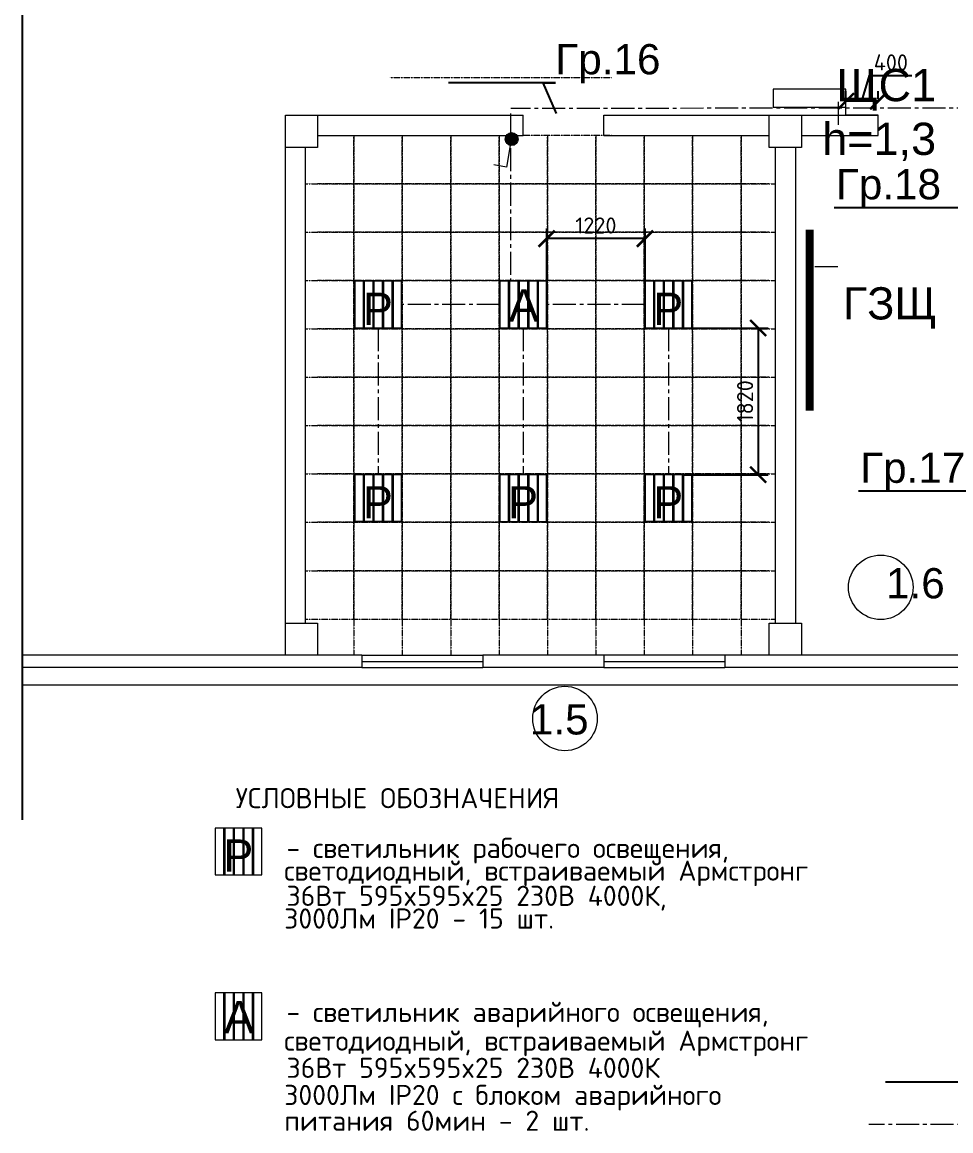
# Model space of a CAD drawing. Header units: millimetres. Extents: x -7047 to 653546, y -441812 to -147059.
# Drawn here: x 103736 to 115251, y -441760 to -428007 of the extents above; entities that cross this region are included whole.
import ezdxf
from ezdxf import colors
from ezdxf.entities.mleader import LeaderData, LeaderLine
from ezdxf.math import Vec2, Vec3

# ---------------------------------------------------------------- set-up
doc = ezdxf.new("R2010")
doc.units = ezdxf.units.MM
doc.header["$PDMODE"] = 3
doc.linetypes.add('CENTERX2', pattern=[4, 2.5, -0.5, 0.5, -0.5])
doc.linetypes.add('осевая2', pattern=[28.575, 19.05, -3.175, 3.175, -3.175])
for name, color, linetype, lineweight in [('$Osveshenie', 240, 'Continuous', 15), ('$Оbорудование', 173, 'Continuous', 20), ('1-Колонна', 244, 'Continuous', 60), ('1-Номр помещения', 173, 'Continuous', 20), ('1-Окна', 133, 'Continuous', 9), ('1-Стена Газоbетонная', 194, 'Continuous', 60), ('1-Стена сэндвич-панель', 157, 'Continuous', 60), ('1-Стена тонкая', 149, 'Continuous', 13), ('1-Цоколь', 249, 'Continuous', 15), ('Выключатель одноклавишный защищенный открытый', 5, 'Continuous', 15)]:
    doc.layers.add(name, color=color, linetype=linetype, lineweight=lineweight)
for name, color, linetype in [('$TEXT', 250, 'Continuous'), ('$ZAPEMLENIE', 30, 'Continuous'), ('1 этаж', 7, 'Continuous')]:
    doc.layers.add(name, color=color, linetype=linetype)
doc.styles.add('Arial Annotative', font='arial.ttf', dxfattribs={"height": 2.5})
doc.styles.add('Анно2.0', font='arial.ttf', dxfattribs={"height": 2})
doc.styles.add('Аннот2.5', font='arial.ttf', dxfattribs={"height": 2.5})
doc.styles.add('ГОСТ', font='isocpeur.ttf')
doc.dimstyles.new('100', dxfattribs={"dimscale": 100, "dimtxt": 2, "dimasz": 2, "dimexe": 1.25, "dimexo": 2, "dimtad": 1, "dimdec": 0, "dimtxsty": 'ГОСТ', "dimblk": 'ARCHTICK', "dimcen": 2.5, "dimadec": 0, "dimazin": 0, "dimtfac": 1, "dimtdec": 0, "dimtmove": 1, "dimatfit": 3, "dimfxl": 1, "dimtvp": 1, "dimtolj": 1, "dimtzin": 0, "dimarcsym": 0})

# ---------------------------------------------------------------- blocks, each defined once
blk = doc.blocks.new('_ArchTick')
at = {"color": 0, "linetype": 'ByBlock', "const_width": 0.15}
blk.add_lwpolyline([(-0.5, -0.5), (0.5, 0.5)], dxfattribs=at)
blk = doc.blocks.new('_None')
blk = doc.blocks.new('*D120')
at = {"layer": '$Оbорудование', "color": 0, "lineweight": -2, "transparency": 16777216}
for p, q in [((114150, -428987), (114245, -428668)), ((114245, -428668), (114770, -428668)), ((113950, -428961), (113950, -428862)), ((114350, -428961), (114350, -428862)), ((114350, -428987), (113950, -428987))]:
    blk.add_line(p, q, dxfattribs=at)
at = {"layer": 'Defpoints', "color": 0, "linetype": 'ByBlock', "transparency": 16777216}
for p in [(113950, -428987), (113950, -429161), (114350, -429161)]:
    blk.add_point(p, dxfattribs=at)
at = {"layer": '$Оbорудование', "color": 0, "linetype": 'ByBlock', "lineweight": -2, "transparency": 16777216, "xscale": 200, "yscale": 200, "zscale": 200, "rotation": 180}
blk.add_blockref('_ArchTick', (113950, -428987), dxfattribs=at)
at = {"layer": '$Оbорудование', "color": 0, "linetype": 'ByBlock', "lineweight": -2, "transparency": 16777216, "xscale": 200, "yscale": 200, "zscale": 200}
blk.add_blockref('_ArchTick', (114350, -428987), dxfattribs=at)
at = {"layer": '$Оbорудование', "color": 0, "linetype": 'ByBlock', "transparency": 16777216, "insert": (114508, -428506), "char_height": 200, "attachment_point": 5, "style": 'ГОСТ'}
blk.add_mtext('\\A1;400', dxfattribs=at)
blk = doc.blocks.new('*D134')
at = {"layer": '$Оbорудование', "color": 0, "lineweight": -2, "transparency": 16777216}
for p, q in [((111950, -431801), (112987, -431801)), ((112862, -431801), (112862, -433621)), ((111950, -433621), (112987, -433621))]:
    blk.add_line(p, q, dxfattribs=at)
at = {"layer": 'Defpoints', "color": 0, "linetype": 'ByBlock', "transparency": 16777216}
for p in [(111750, -431801), (111750, -433621), (112862, -433621)]:
    blk.add_point(p, dxfattribs=at)
at = {"layer": '$Оbорудование', "color": 0, "linetype": 'ByBlock', "lineweight": -2, "transparency": 16777216, "xscale": 200, "yscale": 200, "zscale": 200}
for p, rotation in [((112862, -431801), 90), ((112862, -433621), 270)]:
    blk.add_blockref('_ArchTick', p, dxfattribs=dict(at, rotation=rotation))
at = {"layer": '$Оbорудование', "color": 0, "linetype": 'ByBlock', "transparency": 16777216, "insert": (112700, -432711), "char_height": 200, "attachment_point": 5, "rotation": 90, "style": 'ГОСТ'}
blk.add_mtext('\\A1;1820', dxfattribs=at)
blk = doc.blocks.new('*D135')
at = {"layer": '$Оbорудование', "color": 0, "lineweight": -2, "transparency": 16777216}
for p, q in [((110240, -431311), (110240, -430567)), ((111460, -431311), (111460, -430567)), ((111460, -430692), (110240, -430692))]:
    blk.add_line(p, q, dxfattribs=at)
at = {"layer": 'Defpoints', "color": 0, "linetype": 'ByBlock', "transparency": 16777216}
for p in [(110240, -430692), (110240, -431511), (111460, -431511)]:
    blk.add_point(p, dxfattribs=at)
at = {"layer": '$Оbорудование', "color": 0, "linetype": 'ByBlock', "lineweight": -2, "transparency": 16777216, "xscale": 200, "yscale": 200, "zscale": 200, "rotation": 180}
blk.add_blockref('_ArchTick', (110240, -430692), dxfattribs=at)
at = {"layer": '$Оbорудование', "color": 0, "linetype": 'ByBlock', "lineweight": -2, "transparency": 16777216, "xscale": 200, "yscale": 200, "zscale": 200}
blk.add_blockref('_ArchTick', (111460, -430692), dxfattribs=at)
at = {"layer": '$Оbорудование', "color": 0, "linetype": 'ByBlock', "transparency": 16777216, "insert": (110850, -430529), "char_height": 200, "attachment_point": 5, "style": 'ГОСТ'}
blk.add_mtext('\\A1;1220', dxfattribs=at)

msp = doc.modelspace()

# ---------------------------------------------------------------- hatches: boundary and pattern name
at = {"layer": 'Выключатель одноклавишный защищенный открытый'}
h = msp.add_hatch(color=7, dxfattribs=at)
edge = h.paths.add_edge_path()
edge.add_arc((109802.8, -429457.4), 80, 0, 360)

# ---------------------------------------------------------------- linework, layer by layer
at = {"layer": '$Osveshenie', "color": 7, "linetype": 'осевая2', "ltscale": 15}
for points in [[(125471.7, -429064.3), (109794.1, -429077.6)], [(113858.9, -429279.8), (113858.9, -428975.8)], [(109789.7, -429140.2), (109791.5, -431220.4)], [(113849.7, -431041.7), (113500.2, -431041.7)], [(109659.7, -431510.9), (108439.7, -431510.9)], [(111459.7, -431510.9), (110239.7, -431510.9)], [(108149.7, -431800.9), (108149.7, -433620.9)], [(109949.7, -431800.9), (109949.7, -433620.9)], [(111749.7, -431800.9), (111749.7, -433620.9)], [(116572.1, -441679.2), (114233.2, -441679.2)]]:
    msp.add_lwpolyline(points, dxfattribs=at)
at = {"layer": '$Osveshenie', "color": 7}
msp.add_lwpolyline([(109789.1, -429536.2), (109742.3, -429803.7), (109584.7, -429776.1)], dxfattribs=at)
at = {"layer": '$ZAPEMLENIE', "color": 7, "const_width": 100}
msp.add_lwpolyline([(113500.2, -430581.2), (113500.2, -432825.4)], dxfattribs=at)
at = {"layer": '$Оbорудование', "color": 252, "linetype": 'CENTERX2', "lineweight": 5, "transparency": 33554498}
for p, q in [((111045.1, -428698.9), (108295.1, -428698.9)), ((107849.7, -430010.9), (107849.7, -429410.9)), ((107849.7, -429410.9), (107849.7, -430010.9)), ((108449.7, -430010.9), (108449.7, -429410.9)), ((108449.7, -429410.9), (108449.7, -430010.9)), ((109049.7, -430010.9), (109049.7, -429410.9)), ((109049.7, -429410.9), (109049.7, -430010.9)), ((109649.7, -430010.9), (109649.7, -429410.9)), ((109649.7, -429410.9), (109649.7, -430010.9)), ((111045.1, -429410.9), (109949.7, -429410.9)), ((110249.7, -430010.9), (110249.7, -429410.9)), ((110249.7, -429410.9), (110249.7, -430010.9)), ((110849.7, -430010.9), (110849.7, -429410.9)), ((110849.7, -429410.9), (110849.7, -430010.9)), ((111449.7, -430010.9), (111449.7, -429410.9)), ((111449.7, -429410.9), (111449.7, -430010.9)), ((112049.7, -430010.9), (112049.7, -429410.9)), ((112049.7, -429410.9), (112049.7, -430010.9)), ((112649.7, -430010.9), (112649.7, -429410.9)), ((112649.7, -429410.9), (112649.7, -430010.9)), ((107249.7, -430010.9), (107849.7, -430010.9)), ((107849.7, -430010.9), (107399.7, -430010.9)), ((107849.7, -430010.9), (108449.7, -430010.9)), ((107849.7, -430610.9), (107849.7, -430010.9)), ((107849.7, -430010.9), (107849.7, -430610.9)), ((108449.7, -430010.9), (107849.7, -430010.9)), ((108449.7, -430010.9), (109049.7, -430010.9)), ((108449.7, -430610.9), (108449.7, -430010.9)), ((108449.7, -430010.9), (108449.7, -430610.9)), ((109049.7, -430010.9), (108449.7, -430010.9)), ((109049.7, -430010.9), (109649.7, -430010.9)), ((109049.7, -430610.9), (109049.7, -430010.9)), ((109049.7, -430010.9), (109049.7, -430610.9)), ((109649.7, -430010.9), (109049.7, -430010.9)), ((109649.7, -430010.9), (110249.7, -430010.9)), ((109649.7, -430610.9), (109649.7, -430010.9)), ((109649.7, -430010.9), (109649.7, -430610.9)), ((110249.7, -430010.9), (109649.7, -430010.9)), ((110249.7, -430010.9), (110849.7, -430010.9)), ((110249.7, -430610.9), (110249.7, -430010.9)), ((110249.7, -430010.9), (110249.7, -430610.9)), ((110849.7, -430010.9), (110249.7, -430010.9)), ((110849.7, -430010.9), (111449.7, -430010.9)), ((110849.7, -430610.9), (110849.7, -430010.9)), ((110849.7, -430010.9), (110849.7, -430610.9)), ((111449.7, -430010.9), (110849.7, -430010.9)), ((111449.7, -430010.9), (112049.7, -430010.9)), ((111449.7, -430610.9), (111449.7, -430010.9)), ((111449.7, -430010.9), (111449.7, -430610.9)), ((112049.7, -430010.9), (111449.7, -430010.9)), ((112049.7, -430010.9), (112649.7, -430010.9)), ((112049.7, -430610.9), (112049.7, -430010.9)), ((112049.7, -430010.9), (112049.7, -430610.9)), ((112649.7, -430010.9), (112049.7, -430010.9)), ((112649.7, -430010.9), (113074.7, -430010.9)), ((112649.7, -430610.9), (112649.7, -430010.9)), ((112649.7, -430010.9), (112649.7, -430610.9)), ((112999.7, -430010.9), (112649.7, -430010.9)), ((107249.7, -430610.9), (107849.7, -430610.9)), ((107849.7, -430610.9), (107399.7, -430610.9)), ((107849.7, -430610.9), (108449.7, -430610.9)), ((107849.7, -431210.9), (107849.7, -430610.9)), ((107849.7, -430610.9), (107849.7, -431210.9)), ((108449.7, -430610.9), (107849.7, -430610.9)), ((108449.7, -430610.9), (109049.7, -430610.9)), ((108449.7, -431210.9), (108449.7, -430610.9)), ((108449.7, -430610.9), (108449.7, -431210.9)), ((109049.7, -430610.9), (108449.7, -430610.9)), ((109049.7, -430610.9), (109649.7, -430610.9)), ((109049.7, -431210.9), (109049.7, -430610.9)), ((109049.7, -430610.9), (109049.7, -431210.9)), ((109649.7, -430610.9), (109049.7, -430610.9)), ((109649.7, -430610.9), (110249.7, -430610.9)), ((109649.7, -431210.9), (109649.7, -430610.9)), ((109649.7, -430610.9), (109649.7, -431210.9)), ((110249.7, -430610.9), (109649.7, -430610.9)), ((110249.7, -430610.9), (110849.7, -430610.9)), ((110249.7, -431210.9), (110249.7, -430610.9)), ((110249.7, -430610.9), (110249.7, -431210.9)), ((110849.7, -430610.9), (110249.7, -430610.9)), ((110849.7, -430610.9), (111449.7, -430610.9)), ((110849.7, -431210.9), (110849.7, -430610.9)), ((110849.7, -430610.9), (110849.7, -431210.9)), ((111449.7, -430610.9), (110849.7, -430610.9)), ((111449.7, -430610.9), (112049.7, -430610.9)), ((111449.7, -431210.9), (111449.7, -430610.9)), ((111449.7, -430610.9), (111449.7, -431210.9)), ((112049.7, -430610.9), (111449.7, -430610.9)), ((112049.7, -430610.9), (112649.7, -430610.9)), ((112049.7, -431210.9), (112049.7, -430610.9)), ((112049.7, -430610.9), (112049.7, -431210.9)), ((112649.7, -430610.9), (112049.7, -430610.9)), ((112649.7, -430610.9), (113074.7, -430610.9)), ((112649.7, -431210.9), (112649.7, -430610.9)), ((112649.7, -430610.9), (112649.7, -431210.9)), ((112999.7, -430610.9), (112649.7, -430610.9)), ((107249.7, -431210.9), (107849.7, -431210.9)), ((107849.7, -431210.9), (107399.7, -431210.9)), ((107849.7, -431210.9), (108449.7, -431210.9)), ((107849.7, -431810.9), (107849.7, -431210.9)), ((107849.7, -431210.9), (107849.7, -431810.9)), ((108449.7, -431210.9), (107849.7, -431210.9)), ((108449.7, -431210.9), (109049.7, -431210.9)), ((108449.7, -431810.9), (108449.7, -431210.9)), ((108449.7, -431210.9), (108449.7, -431810.9)), ((109049.7, -431210.9), (108449.7, -431210.9)), ((109049.7, -431210.9), (109649.7, -431210.9)), ((109049.7, -431810.9), (109049.7, -431210.9)), ((109049.7, -431210.9), (109049.7, -431810.9)), ((109649.7, -431210.9), (109049.7, -431210.9)), ((109649.7, -431210.9), (110249.7, -431210.9)), ((109649.7, -431810.9), (109649.7, -431210.9)), ((109649.7, -431210.9), (109649.7, -431810.9)), ((110249.7, -431210.9), (109649.7, -431210.9)), ((110249.7, -431210.9), (110849.7, -431210.9)), ((110249.7, -431810.9), (110249.7, -431210.9)), ((110249.7, -431210.9), (110249.7, -431810.9)), ((110849.7, -431210.9), (110249.7, -431210.9)), ((110849.7, -431210.9), (111449.7, -431210.9)), ((110849.7, -431810.9), (110849.7, -431210.9)), ((110849.7, -431210.9), (110849.7, -431810.9)), ((111449.7, -431210.9), (110849.7, -431210.9)), ((111449.7, -431210.9), (112049.7, -431210.9)), ((111449.7, -431810.9), (111449.7, -431210.9)), ((111449.7, -431210.9), (111449.7, -431810.9)), ((112049.7, -431210.9), (111449.7, -431210.9)), ((112049.7, -431210.9), (112649.7, -431210.9)), ((112049.7, -431810.9), (112049.7, -431210.9)), ((112049.7, -431210.9), (112049.7, -431810.9)), ((112649.7, -431210.9), (112049.7, -431210.9)), ((112649.7, -431210.9), (113074.7, -431210.9)), ((112649.7, -431810.9), (112649.7, -431210.9)), ((112649.7, -431210.9), (112649.7, -431810.9)), ((112999.7, -431210.9), (112649.7, -431210.9)), ((107249.7, -431810.9), (107849.7, -431810.9)), ((107849.7, -431810.9), (107399.7, -431810.9)), ((107849.7, -431810.9), (108449.7, -431810.9)), ((107849.7, -432410.9), (107849.7, -431810.9)), ((107849.7, -431810.9), (107849.7, -432410.9)), ((108449.7, -431810.9), (107849.7, -431810.9)), ((108449.7, -431810.9), (109049.7, -431810.9)), ((108449.7, -432410.9), (108449.7, -431810.9)), ((108449.7, -431810.9), (108449.7, -432410.9)), ((109049.7, -431810.9), (108449.7, -431810.9)), ((109049.7, -431810.9), (109649.7, -431810.9)), ((109049.7, -432410.9), (109049.7, -431810.9)), ((109049.7, -431810.9), (109049.7, -432410.9)), ((109649.7, -431810.9), (109049.7, -431810.9)), ((109649.7, -431810.9), (110249.7, -431810.9)), ((109649.7, -432410.9), (109649.7, -431810.9)), ((109649.7, -431810.9), (109649.7, -432410.9)), ((110249.7, -431810.9), (109649.7, -431810.9)), ((110249.7, -431810.9), (109649.7, -431810.9)), ((110249.7, -431810.9), (110849.7, -431810.9)), ((110249.7, -432410.9), (110249.7, -431810.9)), ((110249.7, -431810.9), (110249.7, -432410.9)), ((110849.7, -431810.9), (110249.7, -431810.9)), ((110849.7, -431810.9), (111449.7, -431810.9)), ((110849.7, -432410.9), (110849.7, -431810.9)), ((110849.7, -431810.9), (110849.7, -432410.9)), ((111449.7, -431810.9), (110849.7, -431810.9)), ((111449.7, -431810.9), (112049.7, -431810.9)), ((111449.7, -432410.9), (111449.7, -431810.9)), ((111449.7, -431810.9), (111449.7, -432410.9)), ((112049.7, -431810.9), (111449.7, -431810.9)), ((112049.7, -431810.9), (111449.7, -431810.9)), ((112049.7, -431810.9), (112649.7, -431810.9)), ((112049.7, -432410.9), (112049.7, -431810.9)), ((112049.7, -431810.9), (112049.7, -432410.9)), ((112649.7, -431810.9), (112049.7, -431810.9)), ((112649.7, -431810.9), (113074.7, -431810.9)), ((112649.7, -432410.9), (112649.7, -431810.9)), ((112649.7, -431810.9), (112649.7, -432410.9)), ((112999.7, -431810.9), (112649.7, -431810.9)), ((107249.7, -432410.9), (107849.7, -432410.9)), ((107849.7, -432410.9), (107399.7, -432410.9)), ((107849.7, -432410.9), (108449.7, -432410.9)), ((107849.7, -433010.9), (107849.7, -432410.9)), ((107849.7, -432410.9), (107849.7, -433010.9)), ((108449.7, -432410.9), (107849.7, -432410.9)), ((108449.7, -432410.9), (109049.7, -432410.9)), ((108449.7, -433010.9), (108449.7, -432410.9)), ((108449.7, -432410.9), (108449.7, -433010.9)), ((109049.7, -432410.9), (108449.7, -432410.9)), ((109049.7, -432410.9), (109649.7, -432410.9)), ((109049.7, -433010.9), (109049.7, -432410.9)), ((109049.7, -432410.9), (109049.7, -433010.9)), ((109649.7, -432410.9), (109049.7, -432410.9)), ((109649.7, -432410.9), (110249.7, -432410.9)), ((109649.7, -433010.9), (109649.7, -432410.9)), ((109649.7, -432410.9), (109649.7, -433010.9)), ((110249.7, -432410.9), (109649.7, -432410.9)), ((110249.7, -432410.9), (110849.7, -432410.9)), ((110249.7, -433010.9), (110249.7, -432410.9)), ((110249.7, -432410.9), (110249.7, -433010.9)), ((110849.7, -432410.9), (110249.7, -432410.9)), ((110849.7, -432410.9), (111449.7, -432410.9)), ((110849.7, -433010.9), (110849.7, -432410.9)), ((110849.7, -432410.9), (110849.7, -433010.9)), ((111449.7, -432410.9), (110849.7, -432410.9)), ((111449.7, -432410.9), (112049.7, -432410.9)), ((111449.7, -433010.9), (111449.7, -432410.9)), ((111449.7, -432410.9), (111449.7, -433010.9)), ((112049.7, -432410.9), (111449.7, -432410.9)), ((112049.7, -432410.9), (112649.7, -432410.9)), ((112049.7, -433010.9), (112049.7, -432410.9)), ((112049.7, -432410.9), (112049.7, -433010.9)), ((112649.7, -432410.9), (112049.7, -432410.9)), ((112649.7, -432410.9), (113074.7, -432410.9)), ((112649.7, -433010.9), (112649.7, -432410.9)), ((112649.7, -432410.9), (112649.7, -433010.9)), ((112999.7, -432410.9), (112649.7, -432410.9)), ((107249.7, -433010.9), (107849.7, -433010.9)), ((107849.7, -433010.9), (107399.7, -433010.9)), ((107849.7, -433010.9), (108449.7, -433010.9)), ((107849.7, -433610.9), (107849.7, -433010.9)), ((107849.7, -433010.9), (107849.7, -433610.9)), ((108449.7, -433010.9), (107849.7, -433010.9)), ((108449.7, -433010.9), (109049.7, -433010.9)), ((108449.7, -433610.9), (108449.7, -433010.9)), ((108449.7, -433010.9), (108449.7, -433610.9)), ((109049.7, -433010.9), (108449.7, -433010.9)), ((109049.7, -433010.9), (109649.7, -433010.9)), ((109049.7, -433610.9), (109049.7, -433010.9)), ((109049.7, -433010.9), (109049.7, -433610.9)), ((109649.7, -433010.9), (109049.7, -433010.9)), ((109649.7, -433010.9), (110249.7, -433010.9)), ((109649.7, -433610.9), (109649.7, -433010.9)), ((109649.7, -433010.9), (109649.7, -433610.9)), ((110249.7, -433010.9), (109649.7, -433010.9)), ((110249.7, -433010.9), (110849.7, -433010.9)), ((110249.7, -433610.9), (110249.7, -433010.9)), ((110249.7, -433010.9), (110249.7, -433610.9)), ((110849.7, -433010.9), (110249.7, -433010.9)), ((110849.7, -433010.9), (111449.7, -433010.9)), ((110849.7, -433610.9), (110849.7, -433010.9)), ((110849.7, -433010.9), (110849.7, -433610.9)), ((111449.7, -433010.9), (110849.7, -433010.9)), ((111449.7, -433010.9), (112049.7, -433010.9)), ((111449.7, -433610.9), (111449.7, -433010.9)), ((111449.7, -433010.9), (111449.7, -433610.9)), ((112049.7, -433010.9), (111449.7, -433010.9)), ((112049.7, -433010.9), (112649.7, -433010.9)), ((112049.7, -433610.9), (112049.7, -433010.9)), ((112049.7, -433010.9), (112049.7, -433610.9)), ((112649.7, -433010.9), (112049.7, -433010.9)), ((112649.7, -433010.9), (113074.7, -433010.9)), ((112649.7, -433610.9), (112649.7, -433010.9)), ((112649.7, -433010.9), (112649.7, -433610.9)), ((112999.7, -433010.9), (112649.7, -433010.9)), ((107249.7, -433610.9), (107849.7, -433610.9)), ((107849.7, -433610.9), (107399.7, -433610.9)), ((107849.7, -433610.9), (108449.7, -433610.9)), ((107849.7, -434210.9), (107849.7, -433610.9)), ((107849.7, -433610.9), (107849.7, -434210.9)), ((108449.7, -433610.9), (107849.7, -433610.9)), ((108449.7, -433610.9), (107849.7, -433610.9)), ((108449.7, -433610.9), (109049.7, -433610.9)), ((108449.7, -434210.9), (108449.7, -433610.9)), ((108449.7, -433610.9), (108449.7, -434210.9)), ((109049.7, -433610.9), (108449.7, -433610.9)), ((109049.7, -433610.9), (109649.7, -433610.9)), ((109049.7, -434210.9), (109049.7, -433610.9)), ((109049.7, -433610.9), (109049.7, -434210.9)), ((109649.7, -433610.9), (109049.7, -433610.9)), ((109649.7, -433610.9), (110249.7, -433610.9)), ((109649.7, -434210.9), (109649.7, -433610.9)), ((109649.7, -433610.9), (109649.7, -434210.9)), ((110249.7, -433610.9), (109649.7, -433610.9)), ((110249.7, -433610.9), (109649.7, -433610.9)), ((110249.7, -433610.9), (110849.7, -433610.9)), ((110249.7, -434210.9), (110249.7, -433610.9)), ((110249.7, -433610.9), (110249.7, -434210.9)), ((110849.7, -433610.9), (110249.7, -433610.9)), ((110849.7, -433610.9), (111449.7, -433610.9)), ((110849.7, -434210.9), (110849.7, -433610.9)), ((110849.7, -433610.9), (110849.7, -434210.9)), ((111449.7, -433610.9), (110849.7, -433610.9)), ((111449.7, -433610.9), (112049.7, -433610.9)), ((111449.7, -434210.9), (111449.7, -433610.9)), ((111449.7, -433610.9), (111449.7, -434210.9)), ((112049.7, -433610.9), (111449.7, -433610.9)), ((112049.7, -433610.9), (111449.7, -433610.9)), ((112049.7, -433610.9), (112649.7, -433610.9)), ((112049.7, -434210.9), (112049.7, -433610.9)), ((112049.7, -433610.9), (112049.7, -434210.9)), ((112649.7, -433610.9), (112049.7, -433610.9)), ((112649.7, -433610.9), (113074.7, -433610.9)), ((112649.7, -434210.9), (112649.7, -433610.9)), ((112649.7, -433610.9), (112649.7, -434210.9)), ((112999.7, -433610.9), (112649.7, -433610.9)), ((107249.7, -434210.9), (107849.7, -434210.9)), ((107849.7, -434210.9), (107399.7, -434210.9)), ((107849.7, -434210.9), (108449.7, -434210.9)), ((107849.7, -434810.9), (107849.7, -434210.9)), ((107849.7, -434210.9), (107849.7, -434810.9)), ((108449.7, -434210.9), (107849.7, -434210.9)), ((108449.7, -434210.9), (109049.7, -434210.9)), ((108449.7, -434810.9), (108449.7, -434210.9)), ((108449.7, -434210.9), (108449.7, -434810.9)), ((109049.7, -434210.9), (108449.7, -434210.9)), ((109049.7, -434210.9), (109649.7, -434210.9)), ((109049.7, -434810.9), (109049.7, -434210.9)), ((109049.7, -434210.9), (109049.7, -434810.9)), ((109649.7, -434210.9), (109049.7, -434210.9)), ((109649.7, -434210.9), (110249.7, -434210.9)), ((109649.7, -434810.9), (109649.7, -434210.9)), ((109649.7, -434210.9), (109649.7, -434810.9)), ((110249.7, -434210.9), (109649.7, -434210.9)), ((110249.7, -434210.9), (110849.7, -434210.9)), ((110249.7, -434810.9), (110249.7, -434210.9)), ((110249.7, -434210.9), (110249.7, -434810.9)), ((110849.7, -434210.9), (110249.7, -434210.9)), ((110849.7, -434210.9), (111449.7, -434210.9)), ((110849.7, -434810.9), (110849.7, -434210.9)), ((110849.7, -434210.9), (110849.7, -434810.9)), ((111449.7, -434210.9), (110849.7, -434210.9)), ((111449.7, -434210.9), (112049.7, -434210.9)), ((111449.7, -434810.9), (111449.7, -434210.9)), ((111449.7, -434210.9), (111449.7, -434810.9)), ((112049.7, -434210.9), (111449.7, -434210.9)), ((112049.7, -434210.9), (112649.7, -434210.9)), ((112049.7, -434810.9), (112049.7, -434210.9)), ((112049.7, -434210.9), (112049.7, -434810.9)), ((112649.7, -434210.9), (112049.7, -434210.9)), ((112649.7, -434210.9), (113074.7, -434210.9)), ((112649.7, -434810.9), (112649.7, -434210.9)), ((112649.7, -434210.9), (112649.7, -434810.9)), ((112999.7, -434210.9), (112649.7, -434210.9)), ((107249.7, -434810.9), (107849.7, -434810.9)), ((107849.7, -434810.9), (107399.7, -434810.9)), ((107849.7, -434810.9), (108449.7, -434810.9)), ((107849.7, -435410.9), (107849.7, -434810.9)), ((107849.7, -434810.9), (107849.7, -435410.9)), ((108449.7, -434810.9), (107849.7, -434810.9)), ((108449.7, -434810.9), (107849.7, -434810.9)), ((108449.7, -434810.9), (109049.7, -434810.9)), ((108449.7, -435410.9), (108449.7, -434810.9)), ((108449.7, -434810.9), (108449.7, -435410.9)), ((109049.7, -434810.9), (108449.7, -434810.9)), ((109049.7, -434810.9), (109649.7, -434810.9)), ((109049.7, -435410.9), (109049.7, -434810.9)), ((109049.7, -434810.9), (109049.7, -435410.9)), ((109649.7, -434810.9), (109049.7, -434810.9)), ((109649.7, -434810.9), (110249.7, -434810.9)), ((109649.7, -435410.9), (109649.7, -434810.9)), ((109649.7, -434810.9), (109649.7, -435410.9)), ((110249.7, -434810.9), (109649.7, -434810.9)), ((110249.7, -434810.9), (109649.7, -434810.9)), ((110249.7, -434810.9), (110849.7, -434810.9)), ((110249.7, -435410.9), (110249.7, -434810.9)), ((110249.7, -434810.9), (110249.7, -435410.9)), ((110849.7, -434810.9), (110249.7, -434810.9)), ((110849.7, -434810.9), (111449.7, -434810.9)), ((110849.7, -435410.9), (110849.7, -434810.9)), ((110849.7, -434810.9), (110849.7, -435410.9)), ((111449.7, -434810.9), (110849.7, -434810.9)), ((111449.7, -434810.9), (112049.7, -434810.9)), ((111449.7, -435410.9), (111449.7, -434810.9)), ((111449.7, -434810.9), (111449.7, -435410.9)), ((112049.7, -434810.9), (111449.7, -434810.9)), ((112049.7, -434810.9), (112649.7, -434810.9)), ((112049.7, -435410.9), (112049.7, -434810.9)), ((112049.7, -434810.9), (112049.7, -435410.9)), ((112649.7, -434810.9), (112049.7, -434810.9)), ((112649.7, -434810.9), (113074.7, -434810.9)), ((112649.7, -435410.9), (112649.7, -434810.9)), ((112649.7, -434810.9), (112649.7, -435410.9)), ((112999.7, -434810.9), (112649.7, -434810.9)), ((107249.7, -435410.9), (107849.7, -435410.9)), ((107849.7, -435410.9), (108449.7, -435410.9)), ((107849.7, -435410.9), (107849.7, -435860.9)), ((108449.7, -435410.9), (109049.7, -435410.9)), ((108449.7, -435410.9), (108449.7, -435860.9)), ((109049.7, -435410.9), (109649.7, -435410.9)), ((109049.7, -435410.9), (109049.7, -435860.9)), ((109649.7, -435410.9), (110249.7, -435410.9)), ((109649.7, -435410.9), (109649.7, -435860.9)), ((110249.7, -435410.9), (110849.7, -435410.9)), ((110249.7, -435410.9), (110249.7, -435860.9)), ((110849.7, -435410.9), (111449.7, -435410.9)), ((110849.7, -435410.9), (110849.7, -435860.9)), ((111449.7, -435410.9), (112049.7, -435410.9)), ((111449.7, -435410.9), (111449.7, -435860.9)), ((112049.7, -435410.9), (112649.7, -435410.9)), ((112049.7, -435410.9), (112049.7, -435860.9)), ((112649.7, -435410.9), (113074.7, -435410.9)), ((112649.7, -435410.9), (112649.7, -435860.9))]:
    msp.add_line(p, q, dxfattribs=at)
at = {"layer": '$Оbорудование', "color": 0, "linetype": 'ByBlock'}
for p, q in [((113949.7, -429160.9), (113949.7, -429060.9)), ((114349.7, -429160.9), (113949.7, -429160.9)), ((114349.7, -429160.9), (113949.7, -429160.9)), ((107399.7, -429410.9), (109949.7, -429410.9)), ((107399.7, -429410.9), (109949.7, -429410.9))]:
    msp.add_line(p, q, dxfattribs=at)
at = {"layer": '$Оbорудование', "color": 0}
for p, q in [((108439.7, -431220.9), (107859.7, -431220.9)), ((107859.7, -431220.9), (107859.7, -431800.9)), ((108439.7, -431800.9), (108439.7, -431220.9)), ((110239.7, -431220.9), (109659.7, -431220.9)), ((109659.7, -431220.9), (109659.7, -431800.9)), ((110239.7, -431800.9), (110239.7, -431220.9)), ((112039.7, -431220.9), (111459.7, -431220.9)), ((111459.7, -431220.9), (111459.7, -431800.9)), ((112039.7, -431800.9), (112039.7, -431220.9)), ((108439.7, -431800.9), (107859.7, -431800.9)), ((110239.7, -431800.9), (109659.7, -431800.9)), ((112039.7, -431800.9), (111459.7, -431800.9)), ((108439.7, -433620.9), (107859.7, -433620.9)), ((107859.7, -433620.9), (107859.7, -434200.9)), ((108439.7, -434200.9), (108439.7, -433620.9)), ((110239.7, -433620.9), (109659.7, -433620.9)), ((109659.7, -433620.9), (109659.7, -434200.9)), ((110239.7, -434200.9), (110239.7, -433620.9)), ((112039.7, -433620.9), (111459.7, -433620.9)), ((111459.7, -433620.9), (111459.7, -434200.9)), ((112039.7, -434200.9), (112039.7, -433620.9)), ((108439.7, -434200.9), (107859.7, -434200.9)), ((109659.7, -434200.9), (110239.7, -434200.9)), ((112039.7, -434200.9), (111459.7, -434200.9)), ((106708.5, -438003.3), (106128.5, -438003.3)), ((106128.5, -438003.3), (106128.5, -438583.3)), ((106708.5, -438583.3), (106708.5, -438003.3)), ((106128.5, -438583.3), (106708.5, -438583.3)), ((106708.5, -440049.1), (106128.5, -440049.1)), ((106128.5, -440049.1), (106128.5, -440629.1)), ((106708.5, -440629.1), (106708.5, -440049.1)), ((106128.5, -440629.1), (106708.5, -440629.1))]:
    msp.add_line(p, q, dxfattribs=at)
at = {"layer": '$Оbорудование', "color": 252}
for p, q in [((107963.7, -431220.9), (107963.7, -431800.9)), ((107978.7, -431220.9), (107978.7, -431800.9)), ((108082.7, -431220.9), (108082.7, -431800.9)), ((108097.7, -431220.9), (108097.7, -431800.9)), ((108201.7, -431220.9), (108201.7, -431800.9)), ((108216.7, -431220.9), (108216.7, -431800.9)), ((108320.7, -431220.9), (108320.7, -431800.9)), ((108335.7, -431220.9), (108335.7, -431800.9)), ((109763.7, -431220.9), (109763.7, -431800.9)), ((109778.7, -431220.9), (109778.7, -431800.9)), ((109882.7, -431220.9), (109882.7, -431800.9)), ((109897.7, -431220.9), (109897.7, -431800.9)), ((110001.7, -431220.9), (110001.7, -431800.9)), ((110016.7, -431220.9), (110016.7, -431800.9)), ((110120.7, -431220.9), (110120.7, -431800.9)), ((110135.7, -431220.9), (110135.7, -431800.9)), ((111563.7, -431220.9), (111563.7, -431800.9)), ((111578.7, -431220.9), (111578.7, -431800.9)), ((111682.7, -431220.9), (111682.7, -431800.9)), ((111697.7, -431220.9), (111697.7, -431800.9)), ((111801.7, -431220.9), (111801.7, -431800.9)), ((111816.7, -431220.9), (111816.7, -431800.9)), ((111920.7, -431220.9), (111920.7, -431800.9)), ((111935.7, -431220.9), (111935.7, -431800.9)), ((107963.7, -433620.9), (107963.7, -434200.9)), ((107978.7, -433620.9), (107978.7, -434200.9)), ((108082.7, -433620.9), (108082.7, -434200.9)), ((108097.7, -433620.9), (108097.7, -434200.9)), ((108201.7, -433620.9), (108201.7, -434200.9)), ((108216.7, -433620.9), (108216.7, -434200.9)), ((108320.7, -433620.9), (108320.7, -434200.9)), ((108335.7, -433620.9), (108335.7, -434200.9)), ((109763.7, -433620.9), (109763.7, -434200.9)), ((109778.7, -433620.9), (109778.7, -434200.9)), ((109882.7, -433620.9), (109882.7, -434200.9)), ((109897.7, -433620.9), (109897.7, -434200.9)), ((110001.7, -433620.9), (110001.7, -434200.9)), ((110016.7, -433620.9), (110016.7, -434200.9)), ((110120.7, -433620.9), (110120.7, -434200.9)), ((110135.7, -433620.9), (110135.7, -434200.9)), ((111563.7, -433620.9), (111563.7, -434200.9)), ((111578.7, -433620.9), (111578.7, -434200.9)), ((111682.7, -433620.9), (111682.7, -434200.9)), ((111697.7, -433620.9), (111697.7, -434200.9)), ((111801.7, -433620.9), (111801.7, -434200.9)), ((111816.7, -433620.9), (111816.7, -434200.9)), ((111920.7, -433620.9), (111920.7, -434200.9)), ((111935.7, -433620.9), (111935.7, -434200.9)), ((106232.5, -438003.3), (106232.5, -438583.3)), ((106247.5, -438003.3), (106247.5, -438583.3)), ((106351.5, -438003.3), (106351.5, -438583.3)), ((106366.5, -438003.3), (106366.5, -438583.3)), ((106470.5, -438003.3), (106470.5, -438583.3)), ((106485.5, -438003.3), (106485.5, -438583.3)), ((106589.5, -438003.3), (106589.5, -438583.3)), ((106604.5, -438003.3), (106604.5, -438583.3)), ((106232.5, -440049.1), (106232.5, -440629.1)), ((106247.5, -440049.1), (106247.5, -440629.1)), ((106351.5, -440049.1), (106351.5, -440629.1)), ((106366.5, -440049.1), (106366.5, -440629.1)), ((106470.5, -440049.1), (106470.5, -440629.1)), ((106485.5, -440049.1), (106485.5, -440629.1)), ((106589.5, -440049.1), (106589.5, -440629.1)), ((106604.5, -440049.1), (106604.5, -440629.1))]:
    msp.add_line(p, q, dxfattribs=at)
at = {"layer": '$Оbорудование', "color": 0}
for centre in [(114382.6, -435017.2), (110466.5, -436645)]:
    msp.add_circle(centre, 400, dxfattribs=at)
at = {"color": 7}
msp.add_lwpolyline([(103736.1, -401347.1), (103736.1, -437903.1)], dxfattribs=at)
at = {"layer": '1-Колонна', "color": 7, "lineweight": 0}
for points in [[(106999.7, -429160.9), (107399.7, -429160.9), (107399.7, -429560.9), (106999.7, -429560.9)], [(112999.7, -429160.9), (113399.7, -429160.9), (113399.7, -429560.9), (112999.7, -429560.9)], [(106999.7, -435460.9), (107399.7, -435460.9), (107399.7, -435860.9), (106999.7, -435860.9)], [(112999.7, -435460.9), (113399.7, -435460.9), (113399.7, -435860.9), (112999.7, -435860.9)]]:
    msp.add_lwpolyline(points, close=True, dxfattribs=at)
at = {"layer": '1-Номр помещения', "color": 7}
msp.add_lwpolyline([(113049.7, -428835.9), (113049.7, -429060.9), (113949.7, -429060.9), (113949.7, -428835.9)], close=True, dxfattribs=at)
at = {"layer": '1-Окна', "color": 7, "lineweight": 0}
for p, q in [((107949.7, -435935.9), (109449.7, -435935.9)), ((110949.7, -435935.9), (112449.7, -435935.9))]:
    msp.add_line(p, q, dxfattribs=at)
at = {"layer": '1-Стена Газоbетонная', "color": 7, "lineweight": 0, "ltscale": 100}
for p, q in [((114349.7, -429410.9), (114349.7, -429160.9)), ((113074.7, -429560.9), (113074.7, -435460.9)), ((113324.7, -429560.9), (113324.7, -435460.9))]:
    msp.add_line(p, q, dxfattribs=at)
for points in [[(107399.7, -429160.9), (109949.7, -429160.9)], [(109949.7, -429410.9), (109949.7, -429160.9)], [(110949.7, -429160.9), (114349.7, -429160.9)], [(110949.7, -429410.9), (110949.7, -429160.9)], [(107399.7, -429410.9), (109949.7, -429410.9)], [(110949.7, -429410.9), (112999.7, -429410.9)], [(113399.7, -429410.9), (114349.7, -429410.9)], [(106999.7, -430210.9), (106999.7, -429560.9)], [(107249.7, -430210.9), (107249.7, -429560.9)], [(106999.7, -435460.9), (106999.7, -430210.9)], [(107249.7, -435460.9), (107249.7, -430210.9)]]:
    msp.add_lwpolyline(points, dxfattribs=at)
at = {"layer": '1-Стена сэндвич-панель', "color": 7, "lineweight": 0}
for p, q in [((107949.7, -435860.9), (107949.7, -436010.9)), ((109449.7, -435860.9), (109449.7, -436010.9)), ((110949.7, -435860.9), (110949.7, -436010.9)), ((112449.7, -435860.9), (112449.7, -436010.9))]:
    msp.add_line(p, q, dxfattribs=at)
for points in [[(107949.7, -435860.9), (103736.1, -435860.9)], [(110949.7, -435860.9), (109449.7, -435860.9)], [(116949.7, -435860.9), (112449.7, -435860.9)], [(107949.7, -436010.9), (103736.1, -436010.9)], [(110949.7, -436010.9), (109449.7, -436010.9)], [(116949.7, -436010.9), (112449.7, -436010.9)]]:
    msp.add_lwpolyline(points, dxfattribs=at)
at = {"layer": '1-Стена тонкая', "color": 7, "lineweight": 0}
for p, q in [((107949.7, -435860.9), (109449.7, -435860.9)), ((112449.7, -435860.9), (110949.7, -435860.9)), ((107949.7, -436010.9), (109449.7, -436010.9)), ((110949.7, -436010.9), (112449.7, -436010.9))]:
    msp.add_line(p, q, dxfattribs=at)
at = {"layer": '1-Цоколь', "color": 7, "lineweight": 0}
msp.add_lwpolyline([(125949.7, -436230.9), (103736.1, -436230.9)], dxfattribs=at)
at = {"layer": 'Выключатель одноклавишный защищенный открытый', "color": 7}
msp.add_circle((109805.5, -429457.4), 80, dxfattribs=at)

# ---------------------------------------------------------------- block references
at = {"layer": '$Оbорудование', "color": 7}
msp.add_blockref('_ArchTick', (114625.5, -436890.9), dxfattribs=at)

# ---------------------------------------------------------------- texts
at = {"layer": '$Osveshenie', "color": 7, "char_height": 400, "width": 132.864, "attachment_point": 5, "style": 'Анно2.0'}
for s, insert in [('Р', (108147.2, -431563)), ('А', (109956.6, -431520.8)), ('Р', (111747.2, -431563)), ('Р', (108147.2, -433963)), ('Р', (109947.2, -433963)), ('Р', (111747.2, -433963)), ('Р', (106416, -438345.3)), ('А', (106425.4, -440349))]:
    msp.add_mtext(s, dxfattribs=dict(at, insert=insert))
at = {"layer": '$Оbорудование', "color": 7, "char_height": 400, "width": 582.794, "attachment_point": 6, "style": 'Анно2.0'}
for s, insert in [('ЩС1\\Ph=1,3', (115069.5, -429157.6)), ('ГЗЩ', (115075.9, -431552.7))]:
    msp.add_mtext(s, dxfattribs=dict(at, insert=insert))
at = {"layer": '1 этаж', "color": 7, "lineweight": 25, "style": 'ГОСТ'}
for s, p in [('УСЛОВНЫЕ ОБОЗНАЧЕНИЯ', (106383.4, -437757.7)), ('- светильник рабочего освещения, ', (107012.9, -438375)), ('светодиодный, встраиваемый Армстронг ', (106985.4, -438656.6)), ('36Вт 595x595x25 230В 4000К,', (107013.9, -438969.4)), ('3000Лм IP20 - 15 шт. ', (106985.4, -439250.8)), ('- светильник аварийного освещения,', (107012.9, -440409.8)), ('светодиодный, встраиваемый Армстронг ', (106985.4, -440766.1)), ('36Вт 595x595x25 230В 4000К', (107013.9, -441103)), ('3000Лм IP20 с блоком аварийного  ', (106985.4, -441439.5)), ('питания 60мин - 2 шт. ', (106985.4, -441759.6))]:
    msp.add_text(s, height=250, dxfattribs=at).set_placement(p)
at = {"layer": '1-Номр помещения', "color": 7, "char_height": 375, "width": 1061.513, "attachment_point": 5, "style": 'Аннот2.5'}
for s, insert in [('1.6', (114812, -434969.1)), ('1.5', (110395.8, -436658))]:
    msp.add_mtext(s, dxfattribs=dict(at, insert=insert))

# ---------------------------------------------------------------- dimensions: what is measured, and where the dimension line sits
at = {"layer": '$Оbорудование', "color": 0, "linetype": 'ByBlock'}
for base, p1, p2, picture, middle in [((113949.7, -428986.9), (114349.7, -429160.9), (113949.7, -429160.9), '*D120', (114307.9, -428505.6)), ((110239.7, -430691.9), (111459.7, -431510.9), (110239.7, -431510.9), '*D135', (110849.7, -430529.4))]:
    dim = msp.add_linear_dim(base=base, p1=p1, p2=p2, dimstyle='100', override={"dimfxl": 250}, dxfattribs=at)
    dim.commit()
    dim.dimension.update_dxf_attribs({"geometry": picture, "text_midpoint": middle})
dim = msp.add_linear_dim(base=(112862.2, -433620.9), p1=(111749.7, -431800.9), p2=(111749.7, -433620.9), angle=90, dimstyle='100', override={"dimfxl": 250}, dxfattribs=at)
dim.commit()
dim.dimension.update_dxf_attribs({"geometry": '*D134', "text_midpoint": (112699.7, -432710.9)})

# ---------------------------------------------------------------- leaders
at = {"layer": '$TEXT', "color": 7}
ml = msp.add_multileader_mtext('Standard', dxfattribs=at)
ml.set_content('Гр.16', color=7, style='Анно2.0')
ml.set_leader_properties(color=256)
ml.set_arrow_properties(name='NONE')
ml.build(insert=Vec2(0, 0))
ml.multileader.update_dxf_attribs({"text_left_attachment_type": 6, "text_right_attachment_type": 6, "dogleg_length": 1, "arrow_head_size": 450, "scale": 150})
ctx = ml.context
ctx.base_point, ctx.scale, ctx.char_height, ctx.arrow_head_size, ctx.landing_gap_size, ctx.plane_origin = Vec3(110347.7, -428757.8), 150, 375, 450, 0, Vec3(110426.6, -430218.4)
ctx.left_attachment, ctx.right_attachment = 6, 6
notes = []
notes.append((ctx, [(0, (1, 1, 0), (110197.7, -428757.8), (1, 0), 150, [(0, [(110359.8, -429139.7), (110197.7, -428757.8)], 0, [])])]))
ctx.mtext.insert, ctx.mtext.flow_direction = Vec3(110347.7, -428278.7), 5
ml = msp.add_multileader_mtext('Standard', dxfattribs=at)
ml.set_content('{\\fArial|b0|i0|c204|p34;Гр}.18', color=7, style='Анно2.0')
ml.set_leader_properties(color=256)
ml.set_arrow_properties(name='NONE')
ml.build(insert=Vec2(0, 0))
ml.multileader.update_dxf_attribs({"text_left_attachment_type": 6, "text_right_attachment_type": 6, "dogleg_length": 1, "arrow_head_size": 450, "scale": 150})
ctx = ml.context
ctx.base_point, ctx.scale, ctx.char_height, ctx.arrow_head_size, ctx.landing_gap_size, ctx.plane_origin = Vec3(113891.2, -430308.6), 150, 375, 450, 0, Vec3(115347.4, -428272.4)
ctx.left_attachment, ctx.right_attachment, ctx.text_align_type = 6, 6, 2
notes.append((ctx, [(0, (1, 1, 0), (115280.3, -430308.6), (-1, 0), 150, [(0, [(116619.7, -429509.6), (115347.4, -430308.6)], 0, [])])]))
ctx.mtext.insert, ctx.mtext.alignment, ctx.mtext.flow_direction = Vec3(115130.3, -429829.5), 3, 5
ml = msp.add_multileader_mtext('Standard', dxfattribs=at)
ml.set_content('Гр.17', color=7, style='Анно2.0')
ml.set_leader_properties(color=256)
ml.set_arrow_properties(name='NONE')
ml.build(insert=Vec2(0, 0))
ml.multileader.update_dxf_attribs({"text_left_attachment_type": 6, "text_right_attachment_type": 6, "dogleg_length": 1, "arrow_head_size": 450, "scale": 150})
ctx = ml.context
ctx.base_point, ctx.scale, ctx.char_height, ctx.arrow_head_size, ctx.landing_gap_size, ctx.plane_origin = Vec3(114192.9, -433825.4), 150, 375, 450, 0, Vec3(115648.3, -431789.3)
ctx.left_attachment, ctx.right_attachment, ctx.text_align_type = 6, 6, 2
notes.append((ctx, [(0, (1, 1, 0), (115581.2, -433825.4), (-1, 0), 150, [(0, [(116755.2, -432900.6), (115648.3, -433825.4)], 0, [])])]))
ctx.mtext.insert, ctx.mtext.alignment, ctx.mtext.flow_direction = Vec3(115431.2, -433346.3), 3, 5
ml = msp.add_multileader_mtext('Standard', dxfattribs=at)
ml.set_content('{\\fArial|b0|i0|c204|p34;Гр}.{\\fArial|b0|i0|c204|p34;16}, {\\fArial|b0|i0|c204|p34;Гр}.{\\fArial|b0|i0|c204|p34;20}', color=7, style='Arial Annotative')
ml.set_leader_properties(color=256)
ml.set_arrow_properties(name='NONE')
ml.build(insert=Vec2(0, 0))
ml.multileader.update_dxf_attribs({"text_left_attachment_type": 6, "text_right_attachment_type": 6, "dogleg_length": 1, "arrow_head_size": 300, "scale": 100})
ctx = ml.context
ctx.base_point, ctx.scale, ctx.char_height, ctx.arrow_head_size, ctx.landing_gap_size, ctx.plane_origin = Vec3(116379.5, -441155.6), 100, 250, 300, 0, Vec3(115977.2, -441679.2)
ctx.left_attachment, ctx.right_attachment = 6, 6
notes.append((ctx, [(0, (1, 1, 0), (116279.5, -441155.6), (1, 0), 100, [(0, [(115977.2, -441679.2), (116279.5, -441155.6)], 0, [])])]))
ctx.mtext.insert, ctx.mtext.flow_direction = Vec3(116379.5, -440836.2), 5
for ctx, leaders in notes:
    for number, flags, end, landing, length, lines in leaders:
        leader = LeaderData()
        leader.index, (leader.has_last_leader_line, leader.has_dogleg_vector, leader.attachment_direction) = number, flags
        leader.last_leader_point, leader.dogleg_vector, leader.dogleg_length = Vec3(end), Vec3(landing), length
        for number, points, colour, breaks in lines:
            line = LeaderLine()
            line.index, line.vertices, line.color, line.breaks = number, Vec3.list(points), colors.encode_raw_color(colour), breaks
            leader.lines.append(line)
        ctx.leaders.append(leader)

doc.saveas('drawing.dxf')
